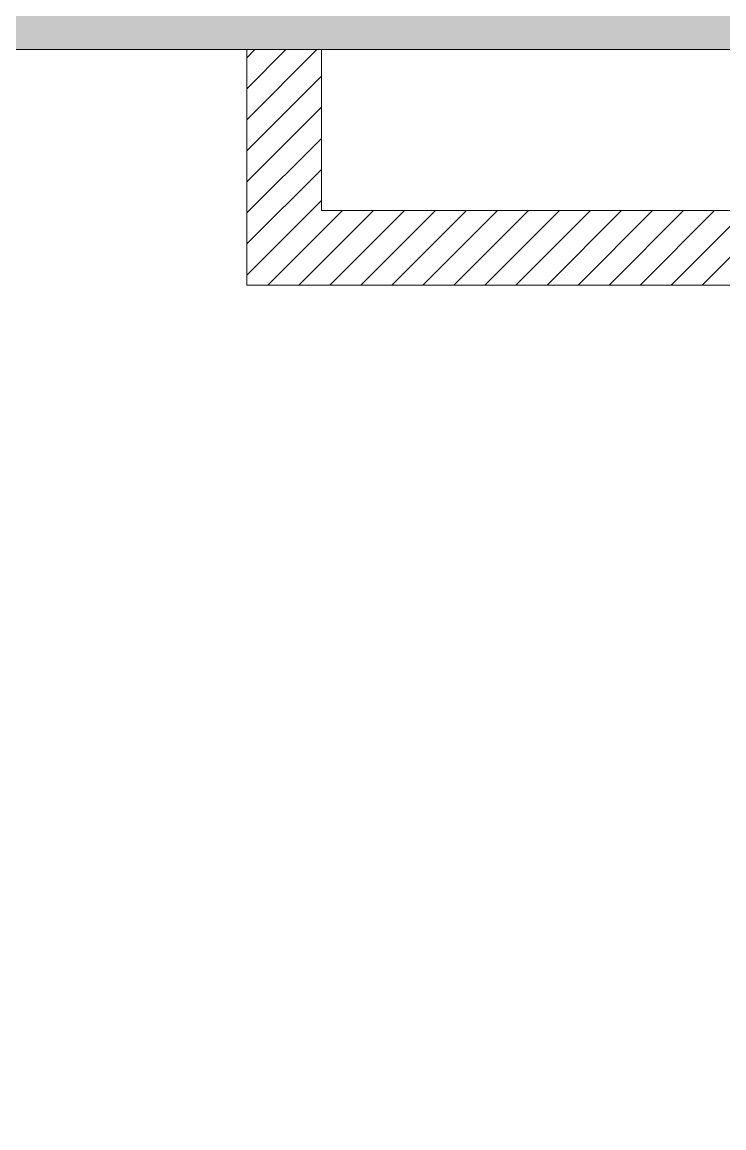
# Model space of a CAD drawing. Header units: inches. Extents: x 891 to 14187, y -1169 to 3232.
# Drawn here: x 12567.8 to 12607.8, y 2720.9 to 2783.9 of the extents above; entities that cross this region are included whole.
import ezdxf

# ---------------------------------------------------------------- set-up
doc = ezdxf.new("R2010")
doc.units = ezdxf.units.IN
doc.header["$MEASUREMENT"] = 0
for name, color, linetype, lineweight in [('A-Hatch', 7, 'Continuous', 9), ('A-HATCH-1HR', 7, 'Continuous', 9), ('A-WALL-INT NEW', 7, 'Continuous', 9), ('EX-EXT-CORE', 7, 'Continuous', 9)]:
    doc.layers.add(name, color=color, linetype=linetype, lineweight=lineweight)

msp = doc.modelspace()

# ---------------------------------------------------------------- hatches: boundary and pattern name
at = {"layer": 'A-Hatch'}
msp.add_hatch(color=9, dxfattribs=at).paths.add_polyline_path([(12349.518, 2734.161), (12349.518, 2782.314), (12633.053, 2782.314), (12633.053, 2768.905), (12666.465, 2768.905), (12666.465, 2840.577), (12644.845, 2840.577), (12644.845, 2802.314), (12380.384, 2802.314), (12380.384, 2804.363), (12313.994, 2804.363), (12313.994, 2782.314), (12328.494, 2782.314), (12328.494, 2739.374), (12341.518, 2739.374), (12341.518, 2734.161)])

# ---------------------------------------------------------------- linework, layer by layer
at = {"layer": 'A-HATCH-1HR', "color": 8}
for p, q in [((12580.595, 2781.848), (12581.061, 2782.314)), ((12580.595, 2780.08), (12582.828, 2782.314)), ((12580.595, 2778.313), (12584.596, 2782.314)), ((12580.595, 2776.545), (12584.845, 2780.795)), ((12580.595, 2774.777), (12584.845, 2779.027)), ((12580.595, 2773.009), (12584.845, 2777.259)), ((12580.595, 2771.242), (12584.845, 2775.492)), ((12580.595, 2769.474), (12584.845, 2773.724)), ((12581.794, 2768.905), (12586.044, 2773.155)), ((12583.561, 2768.905), (12587.811, 2773.155)), ((12585.329, 2768.905), (12589.579, 2773.155)), ((12587.097, 2768.905), (12591.347, 2773.155)), ((12588.865, 2768.905), (12593.115, 2773.155)), ((12590.632, 2768.905), (12594.882, 2773.155)), ((12592.4, 2768.905), (12596.65, 2773.155)), ((12594.168, 2768.905), (12598.418, 2773.155)), ((12595.936, 2768.905), (12600.186, 2773.155)), ((12597.704, 2768.905), (12601.954, 2773.155)), ((12599.471, 2768.905), (12603.721, 2773.155)), ((12601.239, 2768.905), (12605.489, 2773.155)), ((12603.007, 2768.905), (12607.257, 2773.155)), ((12604.775, 2768.905), (12609.025, 2773.155)), ((12606.542, 2768.905), (12610.792, 2773.155))]:
    msp.add_line(p, q, dxfattribs=at)
at = {"layer": 'A-WALL-INT NEW', "color": 8}
for p, q in [((12580.595, 2768.905), (12580.595, 2782.314)), ((12584.845, 2782.314), (12584.845, 2773.155)), ((12584.845, 2773.155), (12633.053, 2773.155)), ((12580.595, 2768.905), (12633.053, 2768.905)), ((12633.053, 2768.905), (12580.595, 2768.905))]:
    msp.add_line(p, q, dxfattribs=at)
at = {"layer": 'EX-EXT-CORE', "color": 8, "flags": 128}
msp.add_lwpolyline([(12666.465, 2708.905), (12666.465, 2840.577), (12644.845, 2840.577), (12644.845, 2802.314), (12380.384, 2802.314), (12380.384, 2804.363), (12322.231, 2804.363), (12313.994, 2804.363), (12313.994, 2782.314), (12328.494, 2782.314), (12328.494, 2771.363), (12328.494, 2739.374), (12341.518, 2739.374), (12341.518, 2734.161), (12349.518, 2734.161), (12349.518, 2782.314), (12633.053, 2782.314), (12633.053, 2768.905), (12666.465, 2768.905)], dxfattribs=at)

doc.saveas('drawing.dxf')
